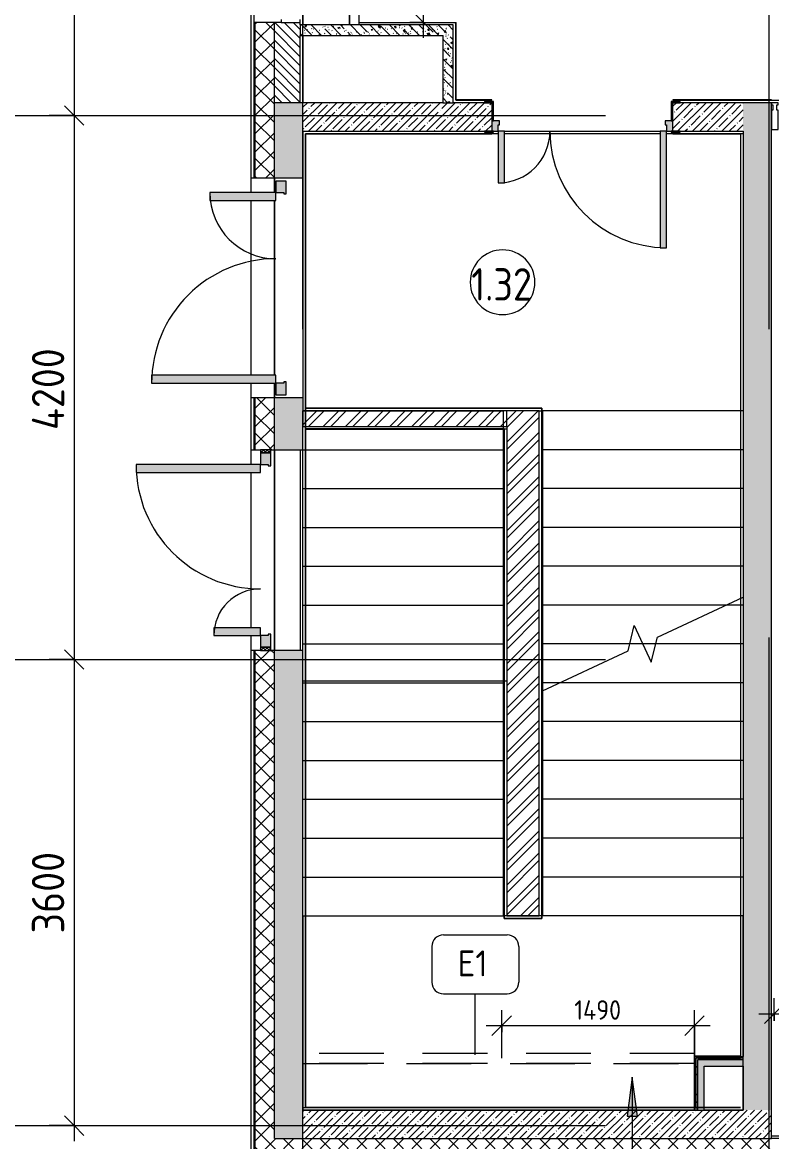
# Model space of a CAD drawing. Header units: millimetres. Extents: x -7229 to 193500, y -8553 to 29000.
# Drawn here: x 133717 to 139503, y -123 to 8520 of the extents above; entities that cross this region are included whole.
import ezdxf

# ---------------------------------------------------------------- set-up
doc = ezdxf.new("R2010")
doc.units = ezdxf.units.MM
for name, pattern in [('200_ШТРИХ__ш1_п0_6_', [800, 500, -300]), ('ADSK_Штрих_ш2 п1', [300, 200, -100]), ('Осевая', [15875, 3175, -2381.25, 7937.5, -2381.25])]:
    doc.linetypes.add(name, pattern=pattern)
for name, color, linetype, lineweight in [('A-ANNO-DIMS', 7, 'Continuous', 9), ('A-ANNO-DIMS-100', 7, 'Continuous', 9), ('A-AREA-IDEN', 7, 'Continuous', 9), ('A-DETL-3', 7, 'ADSK_Штрих_ш2 п1', 9), ('A-DETL-MBND-1', 7, '200_ШТРИХ__ш1_п0_6_', 9), ('A-GLAZ-CWMG-3', 7, 'Continuous', 9), ('A-WALL-1', 7, 'Continuous', 9), ('A-WALL-4', 7, 'Continuous', 13), ('G-ANNO-TEXT', 7, 'Continuous', 9), ('I-WALL-5', 7, 'Continuous', 9), ('S-STRS-2', 7, 'Continuous', 9), ('S-STRS-MBND-2', 7, 'Continuous', 9), ('Марки для знаков', 7, 'Continuous', 9), ('Оси', 7, 'Continuous', 9), ('Оси-2', 7, 'Осевая', 9)]:
    doc.layers.add(name, color=color, linetype=linetype, lineweight=lineweight)
for name, color, linetype, lineweight, true_color in [('A-DOOR-4', 7, 'Continuous', 9, 0xaaaaaa), ('A-DOOR-5', 7, 'Continuous', 9, 0xe2e2e2), ('A-DOOR-FRAM-4', 7, 'Continuous', 9, 0xe2e2e2), ('A-DOOR-FRAM-5', 7, 'Continuous', 9, 0xaaaaaa), ('A-FLOR-3', 7, 'Continuous', 9, 0xaaaaaa), ('I-WALL-1', 7, 'Continuous', 5, 0xe7e7e7), ('I-WALL-6', 7, 'Continuous', 9, 0x787878)]:
    doc.layers.add(name, color=color, linetype=linetype, lineweight=lineweight, true_color=true_color)
doc.styles.add('GOST Common', font='GOST_Common.ttf', dxfattribs={"width": 0.9, "height": 250})
doc.styles.add('GOST Common_2', font='GOST_Common.ttf', dxfattribs={"height": 200})
doc.styles.add('ISOCPEUR_1', font='isocpeur.ttf', dxfattribs={"width": 0.9, "height": 250})
doc.styles.add('ISOCPEUR_2', font='isocpeur.ttf', dxfattribs={"width": 0.9, "height": 200})
doc.styles.add('ISOCPEUR_3', font='isocpeur.ttf', dxfattribs={"width": 0.9, "height": 150})
doc.dimstyles.new('ISO-1_5', dxfattribs={"dimscale": 304.8, "dimtxt": 149.397176, "dimasz": 0.492126, "dimexe": 0.393701, "dimexo": 0, "dimgap": 0, "dimtad": 1, "dimdec": 0, "dimrnd": 10, "dimzin": 0, "dimdsep": 46, "dimtxsty": 'ISOCPEUR_3', "dimblk1": 'OBLIQUE', "dimblk2": 'OBLIQUE', "dimsah": 1, "dimcen": 0.09, "dimdle": 0.393701, "dimazin": 0, "dimtfac": 1, "dimtdec": 4, "dimtix": 1, "dimtmove": 0, "dimatfit": 3, "dimfxl": 1, "dimtvp": 1, "dimtolj": 1, "dimtzin": 0, "dimarcsym": 2})
doc.dimstyles.new('ISO-2_0_0_9К_Средний_округл2_1', dxfattribs={"dimscale": 304.8, "dimtxt": 199.196235, "dimasz": 0.492126, "dimexe": 0.393701, "dimexo": 0, "dimgap": 0, "dimtad": 1, "dimdec": 0, "dimrnd": 10, "dimzin": 0, "dimdsep": 46, "dimtxsty": 'ISOCPEUR_2', "dimblk1": 'OBLIQUE', "dimblk2": 'OBLIQUE', "dimsah": 1, "dimcen": 0.09, "dimdle": 0.393701, "dimazin": 0, "dimtfac": 1, "dimtdec": 4, "dimtix": 1, "dimtmove": 0, "dimatfit": 3, "dimfxl": 1, "dimtvp": 1, "dimtolj": 1, "dimtzin": 0, "dimarcsym": 2})
doc.dimstyles.new('ISO-2_5_0_9К_БОЛЬШОЙ', dxfattribs={"dimscale": 304.8, "dimtxt": 248.995294, "dimasz": 0.492126, "dimexe": 0.393701, "dimexo": 0.984252, "dimgap": 0, "dimtad": 1, "dimdec": 0, "dimrnd": 10, "dimzin": 0, "dimdsep": 46, "dimtxsty": 'ISOCPEUR_1', "dimblk1": 'OBLIQUE', "dimblk2": 'OBLIQUE', "dimsah": 1, "dimcen": 0.09, "dimdle": 0.393701, "dimazin": 0, "dimtfac": 1, "dimtdec": 4, "dimtix": 1, "dimtmove": 0, "dimatfit": 3, "dimfxl": 1, "dimtvp": 1, "dimtolj": 1, "dimtzin": 0, "dimarcsym": 2})
pattern_1 = [(45, (135772.9, 0), (-70.71068, 70.71068), []), (135, (135772.9, 0), (-70.71068, -70.71068), [])]
pattern_2 = [(45, (135772.895, 0), (-57.0246, 57.0246), []), (45, (135829.92, 0), (-57.0246, 57.0246), [100.806, -20.161, 3.353, -16.808])]
pattern_3 = [(45, (135772.9, 0), (-85.5366, 85.5366), []), (45, (135829.92, 0), (-85.5366, 85.5366), [])]
pattern_4 = [(135, (135772.9, 0), (-75.4342, -75.4342), [106.68, -17.78, 3.556, -17.78]), (135, (135772.9, 75.39), (-75.4342, -75.4342), []), (50, (135772.9, 0), (127.5292, -11.1576), [13.335, -146.685]), (355, (135772.9, 0), (-24.6697, 133.74), [10.668, -117.348]), (100.451, (135783.52, -0.93), (102.8597, 122.5818), [11.333, -124.663]), (46.184, (135772.9, 35.56), (189.7552, -29.4304), [20.002, -220.027]), (96.636, (135788.7, 33.1), (166.182, 173.1996), [17, -186.995]), (351.184, (135772.9, 35.56), (166.184, 173.1976), [16.002, -176.022]), (21, (135790.68, 26.67), (106.1303, -71.586), [13.335, -146.685]), (326, (135790.68, 26.67), (43.2619, 128.9318), [10.668, -117.348]), (71.451, (135799.52, 20.7), (149.392, 57.345), [11.333, -124.663]), (37.5, (135772.895, 0), (2.16223, 59.18836), [3.353, -112.573, 3.353, -115.773, -117.793]), (37.5, (135772.895, 0), (2.16223, 59.18836), [-235.052, 3.353, -114.44]), (7.5, (135772.895, 0), (46.77386, 70.12615), [3.353, -64.567, 3.353, -109.906, -44.894]), (7.5, (135772.895, 0), (46.77386, 70.12615), [-181.178, 3.353, -41.542]), (327.5, (135733.246, 0), (94.91367, -4.0101), [3.353, -41.097, 3.353, -135.331, -184.023]), (327.5, (135733.246, 0), (94.91367, -4.0101), [-183.134, 3.353, -180.67]), (317.5, (135715.47, 0), (103.6906, 17.7988), [3.353, -54.432, 3.353, -88.748, -130.683]), (317.5, (135715.47, 0), (103.6906, 17.7988), [-149.885, 3.353, -127.33])]
pattern_5 = [(45, (135772.9, 0), (-106.066, 106.066), []), (135, (135772.9, 0), (-106.066, -106.066), [])]

# ---------------------------------------------------------------- blocks, each defined once
blk = doc.blocks.new('110_Дверь_СКБ_2Ст - Д-1 Лестничная клетка EIS60-24280000-План зашивки приборов отопления в осях 1-12')
at = {"layer": 'A-DOOR-5'}
for points in [[(-587.5, 1010), (-637.5, 1010), (-637.5, 110), (-587.5, 110), (-587.5, 130)], [(612.5, 510), (612.5, 110), (662.5, 110), (662.5, 510)], [(697.5, 30), (697.5, -110), (712.5, -110), (712.5, 30)]]:
    blk.add_hatch(color=256, dxfattribs=at).paths.add_polyline_path(points)
h = blk.add_hatch(color=256, dxfattribs=at)
h.paths.add_polyline_path([(-687.5, 110), (-687.5, 30), (-627.5, 30), (-627.5, 60), (-637.5, 60), (-637.5, 110), (-668.9, 110)])
h.paths.add_polyline_path([(712.5, 110), (662.5, 110), (662.5, 60), (652.5, 60), (652.5, 30), (712.5, 30)])
at = {"layer": 'A-DOOR-FRAM-4'}
for points in [[(-672.5, 118), (-742.5, 118), (-742.5, 110), (-672.5, 110)], [(720.5, 118), (697.5, 118), (697.5, 110), (767.5, 110), (767.5, 118), (737.5, 118)], [(-683.4, 30), (-687.5, 30), (-687.5, -110), (-672.5, -110), (-672.5, 30)], [(-672.5, -110), (-742.5, -110), (-742.5, -118), (-672.5, -118)], [(697.5, -110), (697.5, -118), (767.5, -118), (767.5, -110), (712.5, -110)]]:
    blk.add_hatch(color=256, dxfattribs=at).paths.add_polyline_path(points)
at = {"layer": 'A-DOOR-4'}
for p, q in [((-637.5, 1010), (-637.5, 110)), ((-587.5, 1010), (-637.5, 1010)), ((-587.5, 110), (-587.5, 1010)), ((662.5, 510), (612.5, 510)), ((612.5, 510), (612.5, 110)), ((662.5, 110), (662.5, 510)), ((-637.5, 110), (-587.5, 110)), ((612.5, 110), (662.5, 110))]:
    blk.add_line(p, q, dxfattribs=at)
for centre, radius, start, end in [((-637.5, 110), 900, 0, 90), ((662.5, 110), 400, 90, 180)]:
    blk.add_arc(centre, radius, start, end, dxfattribs=at)
at = {"layer": 'A-DOOR-FRAM-5'}
for p, q in [((-672.5, 118), (-742.5, 118)), ((-742.5, 118), (-742.5, 110)), ((-742.5, 110), (-672.5, 110)), ((-637.5, 110), (-687.5, 110)), ((-687.5, 110), (-687.5, 30)), ((-672.5, 110), (-672.5, 118)), ((-637.5, 60), (-637.5, 110)), ((662.5, 110), (662.5, 60)), ((712.5, 110), (662.5, 110)), ((767.5, 118), (697.5, 118)), ((697.5, 118), (697.5, 110)), ((697.5, 110), (767.5, 110)), ((712.5, 30), (712.5, 110)), ((767.5, 110), (767.5, 118)), ((-687.5, 30), (-627.5, 30)), ((-672.5, 30), (-687.5, 30)), ((-687.5, 30), (-687.5, -110)), ((-672.5, -110), (-672.5, 30)), ((-627.5, 60), (-637.5, 60)), ((-627.5, 30), (-627.5, 60)), ((662.5, 60), (652.5, 60)), ((652.5, 60), (652.5, 30)), ((652.5, 30), (712.5, 30)), ((712.5, 30), (697.5, 30)), ((697.5, 30), (697.5, -110)), ((712.5, -110), (712.5, 30)), ((-672.5, -110), (-742.5, -110)), ((-742.5, -110), (-742.5, -118)), ((-742.5, -118), (-672.5, -118)), ((-687.5, -110), (-672.5, -110)), ((-672.5, -118), (-672.5, -110)), ((697.5, -110), (712.5, -110)), ((767.5, -110), (697.5, -110)), ((697.5, -110), (697.5, -118)), ((697.5, -118), (767.5, -118)), ((767.5, -118), (767.5, -110))]:
    blk.add_line(p, q, dxfattribs=at)
blk = doc.blocks.new('110_Дверь_СКБ_2Ст_Наружная - ДН-1_л__ Двухстворчатая 1350 х3200 _ЛК_ в свету с верхним остеклением 2-22796854-План зашивки приборов отопления в осях 1-12')
at = {"layer": 'A-DOOR-5'}
for points in [[(-715.5, 101), (-715.5, -91), (-655.5, -91), (-655.5, 869), (-715.5, 869)], [(694.5, 71), (694.5, -91), (754.5, -91), (754.5, 419), (694.5, 419), (694.5, 78.5)]]:
    blk.add_hatch(color=256, dxfattribs=at).paths.add_polyline_path(points)
h = blk.add_hatch(color=256, dxfattribs=at)
h.paths.add_polyline_path([(-805.5, -171), (-705.5, -171), (-705.5, -151), (-715.5, -151), (-715.5, -91), (-805.5, -91)])
h.paths.add_polyline_path([(744.5, -171), (844.5, -171), (844.5, -91), (754.5, -91), (754.5, -151), (744.5, -151)])
at = {"layer": 'A-DOOR-4'}
for p, q in [((-715.5, 869), (-715.5, -91)), ((-655.5, 869), (-715.5, 869)), ((-655.5, -91), (-655.5, 869)), ((754.5, 419), (694.5, 419)), ((694.5, 419), (694.5, -91)), ((754.5, -91), (754.5, 419)), ((-715.5, -91), (-655.5, -91)), ((694.5, -91), (754.5, -91))]:
    blk.add_line(p, q, dxfattribs=at)
for centre, radius, start, end in [((-715.5, -91), 960, 0, 90), ((754.5, -91), 510, 90, 180)]:
    blk.add_arc(centre, radius, start, end, dxfattribs=at)
at = {"layer": 'A-DOOR-FRAM-5'}
for p, q in [((-715.5, -91), (-805.5, -91)), ((-805.5, -91), (-805.5, -171)), ((-805.5, -171), (-705.5, -171)), ((-715.5, -151), (-715.5, -91)), ((-705.5, -151), (-715.5, -151)), ((-705.5, -171), (-705.5, -151)), ((754.5, -151), (744.5, -151)), ((744.5, -151), (744.5, -171)), ((744.5, -171), (844.5, -171)), ((754.5, -91), (754.5, -151)), ((844.5, -91), (754.5, -91)), ((844.5, -171), (844.5, -91))]:
    blk.add_line(p, q, dxfattribs=at)
blk = doc.blocks.new('110_Дверь_СКБ_2Ст_Наружная - ДН-3_л__ Двухстворчатая 1200 х3200 из подвала EI30-23666533-План зашивки приборов отопления в осях 1-12')
at = {"layer": 'A-DOOR-4'}
h = blk.add_hatch(dxfattribs=at)
h.set_pattern_fill('FP_99', color=256, style=0, pattern_type=2)
h.set_pattern_definition([(135, (1526.41, 143.685), (-14.14214, -14.14214), []), (225, (1526.41, 143.685), (14.14214, -14.14214), [])])
h.paths.add_polyline_path([(769.5, 29), (769.5, -51), (794.5, -51), (794.5, 29)])
at = {"layer": 'A-DOOR-5'}
for points in [[(619.5, 29), (679.5, 29), (679.5, 989), (619.5, 989), (619.5, 101)], [(-640.5, 71), (-640.5, 29), (-580.5, 29), (-580.5, 389), (-640.5, 389), (-640.5, 79)]]:
    blk.add_hatch(color=256, dxfattribs=at).paths.add_polyline_path(points)
h = blk.add_hatch(color=256, dxfattribs=at)
h.paths.add_polyline_path([(-730.5, 29), (-730.5, -51), (-630.5, -51), (-630.5, -31), (-640.5, -31), (-640.5, 29)])
h.paths.add_polyline_path([(669.5, -51), (769.5, -51), (769.5, 29), (679.5, 29), (679.5, -31), (669.5, -31)])
at = {"layer": 'A-DOOR-FRAM-5'}
h = blk.add_hatch(dxfattribs=at)
h.set_pattern_fill('FP_100', color=256, style=0, pattern_type=2)
h.set_pattern_definition([(45, (-596.384, 143.685), (-14.1421, 14.1421), []), (135, (-596.384, 143.685), (-14.1421, -14.1421), [])])
h.paths.add_polyline_path([(-755.5, 29), (-755.5, -51), (-730.5, -51), (-730.5, 29)])
at = {"layer": 'A-DOOR-4'}
for p, q in [((679.5, 989), (619.5, 989)), ((619.5, 989), (619.5, 29)), ((679.5, 29), (679.5, 989)), ((-640.5, 389), (-640.5, 29)), ((-580.5, 389), (-640.5, 389)), ((-580.5, 29), (-580.5, 389)), ((-640.5, 29), (-580.5, 29)), ((619.5, 29), (679.5, 29))]:
    blk.add_line(p, q, dxfattribs=at)
for centre, radius, start, end in [((679.5, 29), 960, 90, 180), ((-640.5, 29), 360, 0, 90)]:
    blk.add_arc(centre, radius, start, end, dxfattribs=at)
at = {"layer": 'A-DOOR-FRAM-5'}
for p, q in [((-730.5, 29), (-755.5, 29)), ((-755.5, 29), (-755.5, -51)), ((-640.5, 29), (-730.5, 29)), ((-730.5, 29), (-730.5, -51)), ((-730.5, -51), (-730.5, 29)), ((-640.5, -31), (-640.5, 29)), ((679.5, 29), (679.5, -31)), ((769.5, 29), (679.5, 29)), ((769.5, -51), (769.5, 29)), ((794.5, 29), (769.5, 29)), ((769.5, 29), (769.5, -51)), ((794.5, -51), (794.5, 29)), ((-755.5, -51), (-730.5, -51)), ((-730.5, -51), (-630.5, -51)), ((-630.5, -31), (-640.5, -31)), ((-630.5, -51), (-630.5, -31)), ((679.5, -31), (669.5, -31)), ((669.5, -31), (669.5, -51)), ((669.5, -51), (769.5, -51)), ((769.5, -51), (794.5, -51))]:
    blk.add_line(p, q, dxfattribs=at)
blk = doc.blocks.new('Прямоугольный импост - Импост структурный с накладкой - 190мм-31924846-План зашивки приборов отопления в осях 1-12')
at = {"layer": 'A-GLAZ-CWMG-3'}
for p, q in [((-50, 0), (-50, 17)), ((-50, 17), (0, 17)), ((-40, 0), (-50, 0)), ((-40, -40), (-40, 0)), ((0, 0), (-10, 0)), ((-10, 0), (-10, -40)), ((0, 17), (0, 0)), ((-50, -190), (-50, -40)), ((-50, -40), (-40, -40)), ((-10, -40), (0, -40)), ((0, -40), (0, -190)), ((0, -190), (-50, -190))]:
    blk.add_line(p, q, dxfattribs=at)
blk = doc.blocks.new('Зашивка приборов отопления14 - Зашивка приборов отопления-33280456-План зашивки приборов отопления в осях 1-12')
at = {"layer": 'A-WALL-1'}
for p, q in [((37471.9, 23439), (35371.9, 23439)), ((35371.9, 23079), (37471.9, 23079)), ((37471.9, 23079), (35371.9, 23079)), ((35371.9, 23004), (37471.9, 23004))]:
    blk.add_line(p, q, dxfattribs=at)
blk = doc.blocks.new('Зашивка приборов отопления45 - Зашивка приборов отопления-33465879-План зашивки приборов отопления в осях 1-12')
at = {"layer": 'A-DETL-MBND-1'}
for p, q in [((3135, 556), (110, 556)), ((3135, 535), (3135, 556)), ((3135, 481), (110, 481)), ((110, 481), (3135, 481)), ((110, 141), (3135, 141))]:
    blk.add_line(p, q, dxfattribs=at)
blk = doc.blocks.new('DIMBLOCK22-План зашивки приборов отопления в осях 1-12')
at = {"layer": 'A-ANNO-DIMS-100', "lineweight": 20}
for p, q in [((134116.9, 10500), (134041.9, 10575)), ((134116.9, 10500), (134191.9, 10425)), ((134116.9, 7800), (134041.9, 7875)), ((134116.9, 7800), (134191.9, 7725))]:
    blk.add_line(p, q, dxfattribs=at)
at = {"layer": 'A-ANNO-DIMS-100'}
for p, q in [((134941.3, 10500), (133996.9, 10500)), ((134116.9, 10500), (134116.9, 7800)), ((134116.9, 10500), (134941.3, 10500)), ((133922.9, 7800), (134236.9, 7800)), ((134116.9, 7800), (133922.9, 7800))]:
    blk.add_line(p, q, dxfattribs=at)
at = {"layer": 'A-ANNO-DIMS-100', "color": 0, "insert": (133790.2, 8834), "char_height": 250, "width": 758.478, "attachment_point": 1, "rotation": 90, "line_spacing_factor": 1.149209, "style": 'ISOCPEUR_1'}
blk.add_mtext('2700', dxfattribs=at)
blk = doc.blocks.new('_Oblique')
at = {"color": 0, "linetype": 'ByBlock', "lineweight": -2}
blk.add_line((-0.5, -0.5), (0.5, 0.5), dxfattribs=at)
blk = doc.blocks.new('DIMBLOCK23-План зашивки приборов отопления в осях 1-12')
at = {"layer": 'A-ANNO-DIMS-100', "lineweight": 20}
for p, q in [((134116.9, 7800), (134041.9, 7875)), ((134116.9, 7800), (134191.9, 7725)), ((134116.9, 3600), (134041.9, 3675)), ((134116.9, 3600), (134191.9, 3525))]:
    blk.add_line(p, q, dxfattribs=at)
at = {"layer": 'A-ANNO-DIMS-100'}
for p, q in [((133922.9, 7800), (134236.9, 7800)), ((134116.9, 7800), (133922.9, 7800)), ((134116.9, 7800), (134116.9, 3600)), ((133922.9, 3600), (134236.9, 3600)), ((134116.9, 3600), (133922.9, 3600))]:
    blk.add_line(p, q, dxfattribs=at)
at = {"layer": 'A-ANNO-DIMS-100', "color": 0, "insert": (133790.2, 5372), "char_height": 250, "width": 787.208, "attachment_point": 1, "rotation": 90, "line_spacing_factor": 1.149209, "style": 'ISOCPEUR_1'}
blk.add_mtext('4200', dxfattribs=at)
blk = doc.blocks.new('DIMBLOCK24-План зашивки приборов отопления в осях 1-12')
at = {"layer": 'A-ANNO-DIMS-100', "lineweight": 20}
for p, q in [((134116.9, 3600), (134041.9, 3675)), ((134116.9, 3600), (134191.9, 3525)), ((134116.9, 0), (134041.9, 75)), ((134116.9, 0), (134191.9, -75))]:
    blk.add_line(p, q, dxfattribs=at)
at = {"layer": 'A-ANNO-DIMS-100'}
for p, q in [((133922.9, 3600), (134236.9, 3600)), ((134116.9, 3600), (133922.9, 3600)), ((134116.9, 3600), (134116.9, -120)), ((133922.9, 0), (134236.9, 0)), ((134116.9, 0), (133922.9, 0))]:
    blk.add_line(p, q, dxfattribs=at)
at = {"layer": 'A-ANNO-DIMS-100', "color": 0, "insert": (133790.2, 1484), "char_height": 250, "width": 758.478, "attachment_point": 1, "rotation": 90, "line_spacing_factor": 1.149209, "style": 'ISOCPEUR_1'}
blk.add_mtext('3600', dxfattribs=at)
blk = doc.blocks.new('Марка_Помещения - Номер-25198446-План зашивки приборов отопления в осях 1-12')
at = {"layer": 'A-AREA-IDEN'}
for start, end in [(360, 180), (180, 360)]:
    blk.add_arc((0, 0), 2.5, start, end, dxfattribs=at)
blk = doc.blocks.new('DIMBLOCK42-План зашивки приборов отопления в осях 1-12')
at = {"layer": 'A-ANNO-DIMS-100'}
for p, q in [((139522.9, 808.5), (139522.9, 984.3)), ((140906.9, 722), (140906.9, 984.3)), ((139402.9, 864.3), (140906.9, 864.3)), ((139522.9, 864.3), (139522.9, 808.5)), ((140906.9, 864.3), (140906.9, 722))]:
    blk.add_line(p, q, dxfattribs=at)
at = {"layer": 'A-ANNO-DIMS-100', "lineweight": 20}
for p, q in [((139522.9, 864.3), (139597.9, 939.3)), ((140906.9, 864.3), (140981.9, 939.3)), ((139522.9, 864.3), (139447.9, 789.3)), ((140906.9, 864.3), (140831.9, 789.3))]:
    blk.add_line(p, q, dxfattribs=at)
at = {"layer": 'A-ANNO-DIMS-100', "color": 0, "insert": (139979.3, 1125.5), "char_height": 200, "width": 565.411, "attachment_point": 1, "line_spacing_factor": 1.149209, "style": 'ISOCPEUR_2'}
blk.add_mtext('1380', dxfattribs=at)
blk = doc.blocks.new('Марка_Знаки - В прямоуг_Наименование краткое-30718135-План зашивки приборов отопления в осях 1-12')
at = {"layer": 'Марки для знаков'}
for p, q in [((-2.455, 2.278), (2.455, 2.278)), ((-3.355, 1.378), (-3.355, -1.384)), ((3.355, 1.378), (3.355, -1.378)), ((-2.461, -2.278), (2.455, -2.278))]:
    blk.add_line(p, q, dxfattribs=at)
for centre, radius, start, end in [((-2.455, 1.378), 0.9, 90, 180), ((2.455, 1.378), 0.9, 0, 90), ((-2.461, -1.384), 0.893, 180, 270), ((2.455, -1.378), 0.9, 270, 0)]:
    blk.add_arc(centre, radius, start, end, dxfattribs=at)
blk = doc.blocks.new('DIMBLOCK53-План зашивки приборов отопления в осях 1-12')
at = {"layer": 'A-ANNO-DIMS-100'}
for p, q in [((137418.4, 722), (137418.4, 892.4)), ((138907.9, 535), (138907.9, 892.4)), ((137298.4, 772.4), (139027.9, 772.4)), ((137418.4, 772.4), (137418.4, 722)), ((138907.9, 772.4), (138907.9, 535))]:
    blk.add_line(p, q, dxfattribs=at)
at = {"layer": 'A-ANNO-DIMS-100', "lineweight": 20}
for p, q in [((137418.4, 772.4), (137493.4, 847.4)), ((138907.9, 772.4), (138982.9, 847.4)), ((137418.4, 772.4), (137343.4, 697.4)), ((138907.9, 772.4), (138832.9, 697.4))]:
    blk.add_line(p, q, dxfattribs=at)
at = {"layer": 'A-ANNO-DIMS-100', "color": 0, "insert": (137979.3, 968.3), "char_height": 150, "width": 441.296, "attachment_point": 1, "line_spacing_factor": 1.149209, "style": 'ISOCPEUR_3'}
blk.add_mtext('1490', dxfattribs=at)
blk = doc.blocks.new('DIMBLOCK54-План зашивки приборов отопления в осях 1-12')
at = {"layer": 'A-ANNO-DIMS-100', "lineweight": 20}
for p, q in [((136814.5, 9699.5), (136739.5, 9774.5)), ((136814.5, 9699.5), (136889.5, 9624.5)), ((136814.5, 8520), (136739.5, 8595)), ((136814.5, 8520), (136889.5, 8445))]:
    blk.add_line(p, q, dxfattribs=at)
at = {"layer": 'A-ANNO-DIMS-100'}
for p, q in [((136685.4, 9699.5), (136934.5, 9699.5)), ((136814.5, 9699.5), (136685.4, 9699.5)), ((136814.5, 8400), (136814.5, 9699.5)), ((136708.5, 8520), (136934.5, 8520)), ((136814.5, 8520), (136708.5, 8520))]:
    blk.add_line(p, q, dxfattribs=at)
at = {"layer": 'A-ANNO-DIMS-100', "color": 0, "insert": (136618.6, 8980.5), "char_height": 150, "width": 310.286, "attachment_point": 1, "rotation": 90, "line_spacing_factor": 1.149209, "style": 'ISOCPEUR_3'}
blk.add_mtext('1/2', dxfattribs=at)

msp = doc.modelspace()

# ---------------------------------------------------------------- hatches: boundary and pattern name
at = {"layer": 'A-WALL-1'}
h = msp.add_hatch(dxfattribs=at)
h.set_pattern_fill('FP_119', color=256, style=0, pattern_type=2)
h.set_pattern_definition(pattern_1)
h.paths.add_polyline_path([(135512.9, -100), (135662.9, -100), (135662.9, 3670), (135512.9, 3670), (135512.9, -6.2)])
h.paths.add_polyline_path([(135512.9, 5220), (135662.9, 5220), (135662.9, 5620), (135512.9, 5620), (135512.9, 5520)])
h.paths.add_polyline_path([(135620.4, 7320), (135662.9, 7320), (135662.9, 8520), (135512.9, 8520), (135512.9, 7320)])
h.paths.add_polyline_path([(135573.5, 10820), (135662.9, 10820), (135662.9, 12220), (135512.9, 12220), (135512.9, 10820)])
h.paths.add_polyline_path([(135662.9, 13120), (135662.3, 15350), (135512.9, 15350), (135512.9, 13120), (135618.6, 13120)])
h = msp.add_hatch(dxfattribs=at)
h.set_pattern_fill('FP_144', color=256, style=0, pattern_type=2)
h.set_pattern_definition([(135, (135772.895, 0), (-35.35534, -35.35534), [])])
h.paths.add_polyline_path([(135662.9, 7900), (135862.9, 7900), (135862.9, 8520), (135662.9, 8520), (135662.9, 8473.7)])
h.paths.add_polyline_path([(135662.9, 10820), (135862.9, 10820), (135862.9, 10900), (135662.9, 10900)])
h.paths.add_polyline_path([(135862.9, 11400), (135862.9, 12220), (135662.9, 12220), (135662.9, 11400), (135828.6, 11400)])
h.paths.add_polyline_path([(135662.9, 13120), (135862.9, 13120), (135862.9, 14700), (135662.9, 14700), (135662.9, 13243.6)])
h = msp.add_hatch(dxfattribs=at)
h.set_pattern_fill('FP_119', color=256, style=0, pattern_type=2)
h.set_pattern_definition(pattern_1)
h.paths.add_polyline_path([(174055.5, -250), (174055.5, -100), (173762.9, -100), (173762.9, -250)])
h.paths.add_polyline_path([(163610.2, -250), (164082.6, -250), (164082.6, -100), (163082.9, -100), (163082.9, -250)])
h.paths.add_polyline_path([(168782.9, -250), (169642.9, -250), (169642.9, -100), (168782.9, -100), (168782.9, -197.6)])
h.paths.add_polyline_path([(171742.9, -250), (172862.9, -250), (172862.9, -100), (171742.9, -100), (171742.9, -190.3)])
h.paths.add_polyline_path([(152848.6, -250), (153032.9, -250), (153032.9, -100), (152282.9, -100), (152282.9, -250)])
h.paths.add_polyline_path([(164982.6, -250), (165982.9, -250), (165982.9, -100), (164982.6, -100), (164982.6, -207.1)])
h.paths.add_polyline_path([(161207.9, -250), (162182.9, -250), (162182.9, -100), (161207.9, -100), (161207.9, -216.5)])
h.paths.add_polyline_path([(158407.9, -250), (158407.9, -100), (157382.9, -100), (157382.9, -250), (158229.4, -250)])
h.paths.add_polyline_path([(144932.6, -250), (145682.9, -250), (145682.9, -100), (144932.6, -100), (144932.6, -118)])
h.paths.add_polyline_path([(147782.9, -250), (148532.9, -250), (148532.9, -100), (147782.9, -100), (147782.9, -249.9)])
h.paths.add_polyline_path([(156482.9, -250), (156482.9, -100), (155132.9, -100), (155132.9, -250), (155539, -250)])
h.paths.add_polyline_path([(150632.9, -250), (151382.9, -250), (151382.9, -100), (150632.9, -100), (150632.9, -242.8)])
h.paths.add_polyline_path([(138907.9, -250), (139502.9, -250), (139502.9, -100), (135512.9, -100), (135512.9, -250), (138790, -250)])
h.paths.add_polyline_path([(143432.9, -250), (144032.6, -250), (144032.6, -100), (142602.9, -100), (142602.9, -250)])
at = {"layer": 'G-ANNO-TEXT'}
msp.add_hatch(color=256, dxfattribs=at).paths.add_polyline_path([(138426.5, 373.4), (138387, 73.4), (138466, 73.4)])
at = {"layer": 'I-WALL-1'}
for points in [[(138982.9, 460), (139282.9, 460), (139282.1, 510), (138932.9, 510), (138932.9, 460)], [(138982.9, 120), (138982.9, 460), (138932.9, 460), (138932.9, 120)]]:
    msp.add_hatch(color=256, dxfattribs=at).paths.add_polyline_path(points)
at = {"layer": 'I-WALL-5'}
h = msp.add_hatch(dxfattribs=at)
h.set_pattern_fill('FP_114', color=256, style=0, pattern_type=2)
h.set_pattern_definition(pattern_2)
h.paths.add_polyline_path([(135882.9, -100), (135882.9, 3670), (135662.9, 3670), (135662.9, -100)])
h.paths.add_polyline_path([(135662.9, 5220), (135882.9, 5220), (135882.9, 5620), (135662.9, 5620), (135662.9, 5400)])
h.paths.add_polyline_path([(135803.2, 7320), (135882.9, 7320), (135882.9, 7900), (135662.9, 7900), (135662.9, 7320)])
h = msp.add_hatch(dxfattribs=at)
h.set_pattern_fill('FP_114', color=256, style=0, pattern_type=2)
h.set_pattern_definition(pattern_2)
h.paths.add_polyline_path([(139282.9, 7680), (139282.9, 7900), (138741.1, 7900), (138741.1, 7680), (138796.1, 7680)])
h.paths.add_polyline_path([(135882.9, 7680), (137341.1, 7680), (137341.1, 7900), (135882.9, 7900)])
h = msp.add_hatch(dxfattribs=at)
h.set_pattern_fill('FP_114', color=256, style=0, pattern_type=2)
h.set_pattern_definition(pattern_2)
h.paths.add_polyline_path([(139502.9, 120), (139502.9, 7900), (139282.9, 7900), (139282.9, 120), (139436.6, 120)])
h = msp.add_hatch(dxfattribs=at)
h.set_pattern_fill('FP_149', color=256, style=0, pattern_type=2)
h.set_pattern_definition(pattern_3)
h.paths.add_polyline_path([(135882.9, 5400), (137457.9, 5400), (137457.9, 5520), (135882.9, 5520)])
h = msp.add_hatch(dxfattribs=at)
h.set_pattern_fill('FP_149', color=256, style=0, pattern_type=2)
h.set_pattern_definition(pattern_3)
h.paths.add_polyline_path([(137457.9, 1620), (137707.9, 1620), (137707.9, 5520), (137457.9, 5520), (137457.9, 1644.2)])
h = msp.add_hatch(dxfattribs=at)
h.set_pattern_fill('FP_204', color=256, style=0, pattern_type=2)
h.set_pattern_definition(pattern_5)
h.paths.add_polyline_path([(138982.9, 522.5), (139282.9, 522.5), (139282.9, 535), (138907.9, 535), (138907.9, 522.5), (138932.9, 522.5)])
h = msp.add_hatch(dxfattribs=at)
h.set_pattern_fill('FP_204', color=256, style=0, pattern_type=2)
h.set_pattern_definition(pattern_5)
h.paths.add_polyline_path([(138907.9, 120), (138920.4, 120.9), (138920.4, 522.5), (138907.9, 522.5), (138907.9, 124.7)])
h = msp.add_hatch(dxfattribs=at)
h.set_pattern_fill('FP_204', color=256, style=0, pattern_type=2)
h.set_pattern_definition(pattern_5)
h.paths.add_polyline_path([(138920.4, 510), (139282.9, 510), (139282.5, 522.5), (138920.4, 522.5)])
h = msp.add_hatch(dxfattribs=at)
h.set_pattern_fill('FP_204', color=256, style=0, pattern_type=2)
h.set_pattern_definition(pattern_5)
h.paths.add_polyline_path([(138932.9, 120), (138932.9, 510), (138920.4, 509.6), (138920.4, 120)])
h = msp.add_hatch(dxfattribs=at)
h.set_pattern_fill('FP_114', color=256, style=0, pattern_type=2)
h.set_pattern_definition(pattern_2)
h.paths.add_polyline_path([(135882.9, -100), (139502.9, -100), (139502.9, 120), (135882.9, 120), (135882.9, -6.2)])
at = {"layer": 'I-WALL-6'}
h = msp.add_hatch(dxfattribs=at)
h.set_pattern_fill('FP_154', color=256, style=0, pattern_type=2)
h.set_pattern_definition(pattern_4)
h.paths.add_polyline_path([(135882.9, 8420), (136962.9, 8420), (136962.9, 8500), (135862.9, 8500), (135862.9, 8420)])
h = msp.add_hatch(dxfattribs=at)
h.set_pattern_fill('FP_154', color=256, style=0, pattern_type=2)
h.set_pattern_definition(pattern_4)
h.paths.add_polyline_path([(137042.9, 7900), (137042.9, 8500), (136962.9, 8500), (136962.9, 7900)])

# ---------------------------------------------------------------- linework, layer by layer
at = {"layer": 'A-DETL-3'}
msp.add_line((137418.4, 520), (137418.4, 722), dxfattribs=at)
at = {"layer": 'A-FLOR-3'}
for p, q in [((136317.9, 8520), (137062.9, 8520)), ((137316.1, 7920), (137316.1, 7908)), ((138766.1, 7908), (138766.1, 7920)), ((139502.9, 7920), (151512.9, 7920)), ((137391.1, 7660), (135902.9, 7660)), ((137441.1, 7680), (138641.1, 7680)), ((138641.1, 7660), (137441.1, 7660)), ((139282.9, 7660), (138691.1, 7660)), ((137707.9, 5520), (137732.9, 5520)), ((137457.9, 5379.5), (135903.4, 5379.5)), ((135903.4, 5379.5), (135903.4, 3435)), ((135862.9, 5220), (135862.9, 3670)), ((135882.9, 3435), (137457.9, 3435))]:
    msp.add_line(p, q, dxfattribs=at)
at = {"layer": 'A-WALL-1'}
for p, q in [((135482.9, 7205), (135482.9, 15380)), ((135504.9, 15358), (135504.9, 7320)), ((135714.9, 8520), (135504.9, 8520)), ((135862.9, 8500), (135862.9, 8520)), ((135862.9, 7900), (135862.9, 8420)), ((135482.9, 7320), (135662.9, 7320)), ((135662.9, 7320), (135662.9, 7205)), ((135482.9, 5795), (135482.9, 7145)), ((135662.9, 7145), (135662.9, 5795)), ((135482.9, 5105), (135482.9, 5735)), ((135662.9, 5735), (135662.9, 5620)), ((135662.9, 5620), (135482.9, 5620)), ((135504.9, 5620), (135504.9, 5220)), ((135482.9, 5220), (135554.9, 5220)), ((135634.9, 5220), (135662.9, 5220)), ((135662.9, 5220), (135662.9, 3670)), ((135482.9, 3845), (135482.9, 5045)), ((135482.9, -280), (135482.9, 3785)), ((135554.9, 3670), (135482.9, 3670)), ((135504.9, 3670), (135504.9, -258)), ((135662.9, 3670), (135634.9, 3670)), ((142602.9, -100), (139502.9, -100))]:
    msp.add_line(p, q, dxfattribs=at)
at = {"layer": 'A-WALL-4'}
for p, q in [((135509.9, 8520), (135509.9, 7320)), ((135512.9, 8520), (135512.9, 7320)), ((135662.9, 7320), (135662.9, 8520)), ((135862.9, 8500), (135862.9, 8420)), ((135862.9, 7900), (135662.9, 7900)), ((136962.9, 7900), (137042.9, 7900)), ((135903.9, 7659), (135902.9, 7659)), ((139262.9, 7659), (139261.9, 7659)), ((135509.9, 5620), (135509.9, 5220)), ((135512.9, 5620), (135512.9, 5220)), ((135662.9, 5220), (135662.9, 5620)), ((135882.9, 5520), (135882.9, 5400)), ((137457.9, 5400), (137457.9, 5520)), ((135509.9, 3670), (135509.9, -253)), ((135512.9, 3670), (135512.9, -250)), ((135662.9, -100), (135662.9, 3670)), ((138920.4, 522.5), (139282.9, 522.5)), ((138920.4, 120), (138920.4, 522.5)), ((139261.9, 535), (139262.9, 535)), ((139282.9, 460), (139282.9, 535)), ((138932.9, 510), (139282.9, 510)), ((138932.9, 120), (138932.9, 510)), ((135903.9, 141), (135903.9, 140)), ((138907.9, 140), (138907.9, 141)), ((138907.9, 120), (138982.9, 120))]:
    msp.add_line(p, q, dxfattribs=at)
at = {"layer": 'G-ANNO-TEXT'}
for p, q in [((138426.5, 373.4), (138387, 73.4)), ((138466, 73.4), (138426.5, 373.4)), ((138426.5, 373.4), (138426.5, -3784)), ((138387, 73.4), (138466, 73.4))]:
    msp.add_line(p, q, dxfattribs=at)
at = {"layer": 'I-WALL-5'}
for p, q in [((135882.9, 10900), (135882.9, 8500)), ((135714.9, 8541), (135714.9, 8520)), ((135714.9, 8520), (135862.9, 8520)), ((135862.9, 8520), (135862.9, 8541)), ((137042.9, 8500), (135862.9, 8500)), ((137042.9, 7900), (137042.9, 8500)), ((137062.9, 8520), (137062.9, 7920)), ((137063.9, 7921), (137063.9, 8521)), ((135862.9, 8420), (136962.9, 8420)), ((135882.9, 8420), (135882.9, 7900)), ((136962.9, 8420), (136962.9, 7900)), ((136962.9, 7900), (135862.9, 7900)), ((137286.1, 7900), (137042.9, 7900)), ((137062.9, 7920), (137341.1, 7920)), ((137341.1, 7921), (137063.9, 7921)), ((137341.1, 7920), (137341.1, 7921)), ((139502.9, 7921), (138741.1, 7921)), ((138741.1, 7921), (138741.1, 7920)), ((138741.1, 7920), (139502.9, 7920)), ((139502.9, 7900), (138796.1, 7900)), ((139502.9, 7920), (139502.9, 7921)), ((139502.9, -100), (139502.9, 7900)), ((135882.9, 7680), (137286.1, 7680)), ((135882.9, 7680), (135882.9, 5520)), ((135902.9, 7320), (135902.9, 7660)), ((135903.9, 7659), (137341.1, 7659)), ((135903.9, 7659), (135903.9, 5220)), ((137341.1, 7659), (137341.1, 7660)), ((138741.1, 7660), (138741.1, 7659)), ((138741.1, 7659), (139261.9, 7659)), ((138796.1, 7680), (139282.9, 7680)), ((139261.9, 7659.5), (139261.9, 7660)), ((139261.9, 7659.5), (139262.9, 7659.5)), ((139261.9, 7659), (139261.9, 535)), ((139262.9, 7660), (139262.9, 535)), ((139282.9, 7680), (139282.9, 535)), ((135662.9, 7320), (135882.9, 7320)), ((135662.9, 7205), (135662.9, 7320)), ((135902.9, 7320), (135903.9, 7320)), ((135902.9, 140), (135902.9, 7320)), ((135662.9, 5795), (135662.9, 7145)), ((139261.9, 6025.4), (139262.9, 6025.4)), ((135662.9, 5620), (135662.9, 5735)), ((135882.9, 5620), (135662.9, 5620)), ((135903.9, 5620), (135902.9, 5620)), ((137728.9, 5541), (135902.9, 5541)), ((135902.9, 5540), (137727.9, 5540)), ((137727.9, 1600), (137727.9, 5540)), ((137728.9, 5541), (137728.9, 1599)), ((137707.9, 5520), (135882.9, 5520)), ((137707.9, 1620), (137707.9, 5520)), ((135882.9, 120), (135882.9, 5400)), ((135882.9, 5400), (137457.9, 5400)), ((137437.9, 5380), (135902.9, 5380)), ((135902.9, 5379), (137436.9, 5379)), ((137436.9, 1599), (137436.9, 5379)), ((137437.9, 5380), (137437.9, 1600)), ((137457.9, 5400), (137457.9, 1620)), ((139262.9, 5287.4), (139261.9, 5287.4)), ((139261.9, 5285), (139262.9, 5285)), ((135662.9, 5220), (135882.9, 5220)), ((135662.9, 3670), (135662.9, 5220)), ((135902.9, 5220), (135903.9, 5220)), ((135882.9, 3670), (135662.9, 3670)), ((135903.9, 3670), (135902.9, 3670)), ((135902.9, 140), (135902.9, 3670)), ((135903.9, 3670), (135903.9, 141)), ((139261.9, 2990), (139262.9, 2990)), ((139262.9, 2981.2), (139261.9, 2981.2)), ((137728.9, 1599), (137436.9, 1599)), ((137437.9, 1600), (137727.9, 1600)), ((137457.9, 1620), (137707.9, 1620)), ((138906.9, 536), (138906.9, 140)), ((139262.9, 536), (138906.9, 536)), ((138907.9, 120), (138907.9, 535)), ((138907.9, 535), (139282.9, 535)), ((139262.9, 511), (138932.9, 511)), ((138932.9, 511), (138932.9, 510)), ((138982.9, 460), (139282.9, 460)), ((138982.9, 120), (138982.9, 460)), ((139262.9, 510), (139262.9, 511)), ((139282.9, 460), (139282.9, 120)), ((138907.9, 120), (135882.9, 120)), ((135902.9, 140), (138907.9, 140)), ((138907.9, 141), (135903.9, 141)), ((139262.9, 141), (138653.9, 141)), ((138653.9, 141), (138653.9, 140)), ((138653.9, 140), (139262.9, 140)), ((139282.9, 120), (138982.9, 120)), ((139262.9, 140), (139262.9, 141)), ((139572.9, -80), (139502.9, -80)), ((135662.9, -100), (139502.9, -100))]:
    msp.add_line(p, q, dxfattribs=at)
at = {"layer": 'S-STRS-2'}
for p, q in [((139282.9, 5520), (137732.9, 5520)), ((137732.9, 5520), (137732.9, 5220)), ((139282.9, 5520), (137732.9, 5520)), ((137732.9, 5220), (137732.9, 4920)), ((139282.9, 5220), (137732.9, 5220)), ((139282.9, 5220), (137732.9, 5220)), ((137732.9, 4920), (137732.9, 4620)), ((139282.9, 4920), (137732.9, 4920)), ((139282.9, 4920), (137732.9, 4920)), ((137732.9, 4620), (137732.9, 4320)), ((139282.9, 4620), (137732.9, 4620)), ((139282.9, 4620), (137732.9, 4620)), ((137732.9, 4320), (137732.9, 4020)), ((139282.9, 4320), (137732.9, 4320)), ((139282.9, 4320), (137732.9, 4320)), ((137732.9, 4020), (137732.9, 3720)), ((139151.2, 4020), (137732.9, 4020)), ((139151.2, 4020), (137732.9, 4020)), ((139282.9, 4020), (139151.2, 4020)), ((139282.9, 4020), (139151.2, 4020)), ((137732.9, 3720), (137732.9, 3420)), ((138407.4, 3720), (137732.9, 3720)), ((138407.4, 3720), (137732.9, 3720)), ((138507.9, 3720), (138407.4, 3720)), ((138507.9, 3720), (138407.4, 3720)), ((138608.3, 3720), (138507.9, 3720)), ((138608.3, 3720), (138507.9, 3720)), ((139282.9, 3720), (138608.3, 3720)), ((139282.9, 3720), (138608.3, 3720)), ((135882.9, 3420), (137432.9, 3420)), ((135882.9, 3420), (137432.9, 3420)), ((135903.9, 3435), (135903.9, 3420)), ((137432.9, 3420), (137436.9, 3420)), ((137432.9, 3120), (137432.9, 3420)), ((137436.9, 3420), (137436.9, 3435)), ((137732.9, 3420), (137732.9, 3358.6)), ((137864.5, 3420), (137732.9, 3420)), ((137864.5, 3420), (137732.9, 3420)), ((139282.9, 3420), (137864.5, 3420)), ((139282.9, 3420), (137864.5, 3420)), ((137732.9, 3358.6), (137732.9, 3120)), ((135882.9, 3120), (137432.9, 3120)), ((135882.9, 3120), (137432.9, 3120)), ((137432.9, 2820), (137432.9, 3120)), ((137732.9, 3120), (137732.9, 2820)), ((139282.9, 3120), (137732.9, 3120)), ((139282.9, 3120), (137732.9, 3120)), ((135882.9, 2820), (137432.9, 2820)), ((135882.9, 2820), (137432.9, 2820)), ((137432.9, 2520), (137432.9, 2820)), ((137732.9, 2820), (137732.9, 2520)), ((139282.9, 2820), (137732.9, 2820)), ((139282.9, 2820), (137732.9, 2820)), ((135882.9, 2520), (137432.9, 2520)), ((135882.9, 2520), (137432.9, 2520)), ((137432.9, 2220), (137432.9, 2520)), ((137732.9, 2520), (137732.9, 2220)), ((139282.9, 2520), (137732.9, 2520)), ((139282.9, 2520), (137732.9, 2520)), ((135882.9, 2220), (137432.9, 2220)), ((135882.9, 2220), (137432.9, 2220)), ((137432.9, 1920), (137432.9, 2220)), ((137732.9, 2220), (137732.9, 1920)), ((139282.9, 2220), (137732.9, 2220)), ((139282.9, 2220), (137732.9, 2220)), ((135882.9, 1920), (137432.9, 1920)), ((135882.9, 1920), (137432.9, 1920)), ((137432.9, 1620), (137432.9, 1920)), ((137732.9, 1920), (137732.9, 1620)), ((139282.9, 1920), (137732.9, 1920)), ((139282.9, 1920), (137732.9, 1920)), ((135882.9, 1620), (137432.9, 1620)), ((135882.9, 1620), (137432.9, 1620)), ((137457.9, 1620), (137432.9, 1620)), ((137732.9, 1620), (137707.9, 1620)), ((139282.9, 1620), (137732.9, 1620)), ((139282.9, 1620), (137732.9, 1620))]:
    msp.add_line(p, q, dxfattribs=at)
at = {"layer": 'S-STRS-MBND-2'}
for p, q in [((135882.9, 5520), (137432.9, 5520)), ((135882.9, 1620), (135882.9, 5520)), ((137432.9, 1620), (137432.9, 5520)), ((135882.9, 5220), (137432.9, 5220)), ((135882.9, 5220), (137432.9, 5220)), ((135882.9, 4920), (137432.9, 4920)), ((135882.9, 4920), (137432.9, 4920)), ((135882.9, 4620), (137432.9, 4620)), ((135882.9, 4620), (137432.9, 4620)), ((135882.9, 4320), (137432.9, 4320)), ((135882.9, 4320), (137432.9, 4320)), ((138621.2, 3772.8), (139282.9, 4081.4)), ((135882.9, 4020), (137432.9, 4020)), ((135882.9, 4020), (137432.9, 4020)), ((139282.9, 4020), (139151.2, 4020)), ((139282.9, 4020), (139151.2, 4020)), ((138394.6, 3667.2), (138441.9, 3861.6)), ((138441.9, 3861.6), (138573.9, 3578.4)), ((135882.9, 3720), (137432.9, 3720)), ((135882.9, 3720), (137432.9, 3720)), ((138507.9, 3720), (138407.4, 3720)), ((138507.9, 3720), (138407.4, 3720)), ((138573.9, 3578.4), (138621.2, 3772.8)), ((139282.9, 3720), (138608.3, 3720)), ((139282.9, 3720), (138608.3, 3720)), ((137732.9, 3358.6), (138394.6, 3667.2)), ((135882.9, 3420), (137432.9, 3420)), ((135882.9, 3420), (137432.9, 3420)), ((139282.9, 3420), (137864.5, 3420)), ((139282.9, 3420), (137864.5, 3420)), ((139282.9, 3420), (139282.9, 1620)), ((137732.9, 3358.6), (137732.9, 1620)), ((135882.9, 3120), (137432.9, 3120)), ((135882.9, 3120), (137432.9, 3120)), ((139282.9, 3120), (137732.9, 3120)), ((139282.9, 3120), (137732.9, 3120)), ((135882.9, 2820), (137432.9, 2820)), ((135882.9, 2820), (137432.9, 2820)), ((139282.9, 2820), (137732.9, 2820)), ((139282.9, 2820), (137732.9, 2820)), ((135882.9, 2520), (137432.9, 2520)), ((135882.9, 2520), (137432.9, 2520)), ((139282.9, 2520), (137732.9, 2520)), ((139282.9, 2520), (137732.9, 2520)), ((135882.9, 2220), (137432.9, 2220)), ((135882.9, 2220), (137432.9, 2220)), ((139282.9, 2220), (137732.9, 2220)), ((139282.9, 2220), (137732.9, 2220)), ((135882.9, 1920), (137432.9, 1920)), ((135882.9, 1920), (137432.9, 1920)), ((139282.9, 1920), (137732.9, 1920)), ((139282.9, 1920), (137732.9, 1920)), ((135882.9, 1620), (135882.9, 120)), ((135882.9, 1620), (137432.9, 1620)), ((135882.9, 1620), (137432.9, 1620)), ((137732.9, 1620), (137432.9, 1620)), ((139282.9, 1620), (137732.9, 1620)), ((139282.9, 1620), (137732.9, 1620)), ((139282.9, 120), (139282.9, 1620)), ((135882.9, 120), (139282.9, 120))]:
    msp.add_line(p, q, dxfattribs=at)
at = {"layer": 'Марки для знаков'}
msp.add_line((137214.7, 546.3), (137214.7, 1018.1), dxfattribs=at)
at = {"layer": 'Оси'}
for p, q in [((132544.1, 7800), (135044.1, 7800)), ((132544.1, 3600), (135044.1, 3600)), ((135882.9, -1906.3), (135882.9, 593.7)), ((139482.9, -1906.3), (139482.9, 593.7)), ((132544.1, 0), (135044.1, 0))]:
    msp.add_line(p, q, dxfattribs=at)
at = {"layer": 'Оси-2'}
for p, q in [((139482.9, 593.7), (139482.9, 24898.1)), ((135882.9, 593.7), (135882.9, 12880)), ((135044.1, 7800), (171808.9, 7800)), ((135044.1, 3600), (171808.9, 3600)), ((135044.1, 0), (171808.9, 0))]:
    msp.add_line(p, q, dxfattribs=at)

# ---------------------------------------------------------------- block references
at = {"layer": 'A-AREA-IDEN', "xscale": 99.99999999999993, "yscale": 99.99999999999993, "zscale": 99.99999999999993}
msp.add_blockref('Марка_Помещения - Номер-25198446-План зашивки приборов отопления в осях 1-12', (137425.1, 6513.5), dxfattribs=at)
at = {"layer": 'A-DETL-MBND-1'}
msp.add_blockref('Зашивка приборов отопления45 - Зашивка приборов отопления-33465879-План зашивки приборов отопления в осях 1-12', (135772.9, 0), dxfattribs=at)
at = {"layer": 'A-DOOR-4'}
for name, p, rotation in [('110_Дверь_СКБ_2Ст - Д-1 Лестничная клетка EIS60-24280000-План зашивки приборов отопления в осях 1-12', (138053.6, 7790), 180), ('110_Дверь_СКБ_2Ст_Наружная - ДН-1_л__ Двухстворчатая 1350 х3200 _ЛК_ в свету с верхним остеклением 2-22796854-План зашивки приборов отопления в осях 1-12', (135583.9, 6450.5), 89.99999999999991), ('110_Дверь_СКБ_2Ст_Наружная - ДН-3_л__ Двухстворчатая 1200 х3200 из подвала EI30-23666533-План зашивки приборов отопления в осях 1-12', (135583.9, 4425.5), 89.99999999999991)]:
    msp.add_blockref(name, p, dxfattribs=dict(at, rotation=rotation))
at = {"layer": 'A-GLAZ-CWMG-3', "extrusion": (0, 0, -1)}
msp.add_blockref('Прямоугольный импост - Импост структурный с накладкой - 190мм-31924846-План зашивки приборов отопления в осях 1-12', (-139502.9, 7883), dxfattribs=at)
at = {"layer": 'A-WALL-1', "rotation": 90.0000000000001}
msp.add_blockref('Зашивка приборов отопления14 - Зашивка приборов отопления-33280456-План зашивки приборов отопления в осях 1-12', (159321.9, -26871.9), dxfattribs=at)
at = {"layer": 'Марки для знаков', "xscale": 99.99999999999993, "yscale": 99.99999999999993, "zscale": 99.99999999999993}
msp.add_blockref('Марка_Знаки - В прямоуг_Наименование краткое-30718135-План зашивки приборов отопления в осях 1-12', (137214.7, 1245.8), dxfattribs=at)

# ---------------------------------------------------------------- texts
at = {"layer": 'A-AREA-IDEN', "insert": (137183.2, 6622), "char_height": 250, "width": 606.076, "attachment_point": 1, "style": 'GOST Common'}
msp.add_mtext('1.32', dxfattribs=at)
at = {"layer": 'Марки для знаков', "insert": (137077.7, 1352.9), "char_height": 200, "width": 296.624, "attachment_point": 1, "style": 'GOST Common_2'}
msp.add_mtext('E1', dxfattribs=at)

# ---------------------------------------------------------------- dimensions: what is measured, and where the dimension line sits
at = {"layer": 'A-ANNO-DIMS'}
for base, p1, p2, override, picture, middle in [((134116.9, 7800), (135241.3, 10500), (134222.9, 7800), {"dimpost": '<>', "dimfxl": 2885.668677}, 'DIMBLOCK22-План зашивки приборов отопления в осях 1-12', (133991.9, 9150)), ((134116.9, 3600), (134222.9, 7800), (134222.9, 3600), {"dimpost": '<>', "dimfxl": 4200}, 'DIMBLOCK23-План зашивки приборов отопления в осях 1-12', (133991.9, 5700)), ((134116.9, 0), (134222.9, 3600), (134222.9, 0), {"dimpost": '<>', "dimfxl": 3600}, 'DIMBLOCK24-План зашивки приборов отопления в осях 1-12', (133991.9, 1800))]:
    dim = msp.add_linear_dim(base=base, p1=p1, p2=p2, angle=90, dimstyle='ISO-2_5_0_9К_БОЛЬШОЙ', override=override, dxfattribs=at)
    dim.commit()
    dim.dimension.update_dxf_attribs({"geometry": picture, "text_midpoint": middle})
dim = msp.add_linear_dim(base=(136814.5, 9699.5), p1=(136708.5, 8520), p2=(136685.4, 9699.5), angle=90, text='1/2', dimstyle='ISO-1_5', override={"dimpost": '<>', "dimfxl": 1179.725816}, dxfattribs=at)
dim.commit()
dim.dimension.update_dxf_attribs({"geometry": 'DIMBLOCK54-План зашивки приборов отопления в осях 1-12', "text_midpoint": (136739.5, 9109.7)})
for base, p1, p2, dimstyle, override, picture, middle in [((140906.9, 864.3), (139522.9, 808.5), (140906.9, 722), 'ISO-2_0_0_9К_Средний_округл2_1', {"dimpost": '<>', "dimfxl": 1386.699369}, 'DIMBLOCK42-План зашивки приборов отопления в осях 1-12', (140214.9, 964.3)), ((138907.89524, 772.35024), (137418.39525, 722), (138907.89524, 535), 'ISO-1_5', {"dimpost": '<>', "dimfxl": 1501.1926}, 'DIMBLOCK53-План зашивки приборов отопления в осях 1-12', (138163.14524, 847.35024))]:
    dim = msp.add_linear_dim(base=base, p1=p1, p2=p2, dimstyle=dimstyle, override=override, dxfattribs=at)
    dim.commit()
    dim.dimension.update_dxf_attribs({"geometry": picture, "text_midpoint": middle})

doc.saveas('drawing.dxf')
